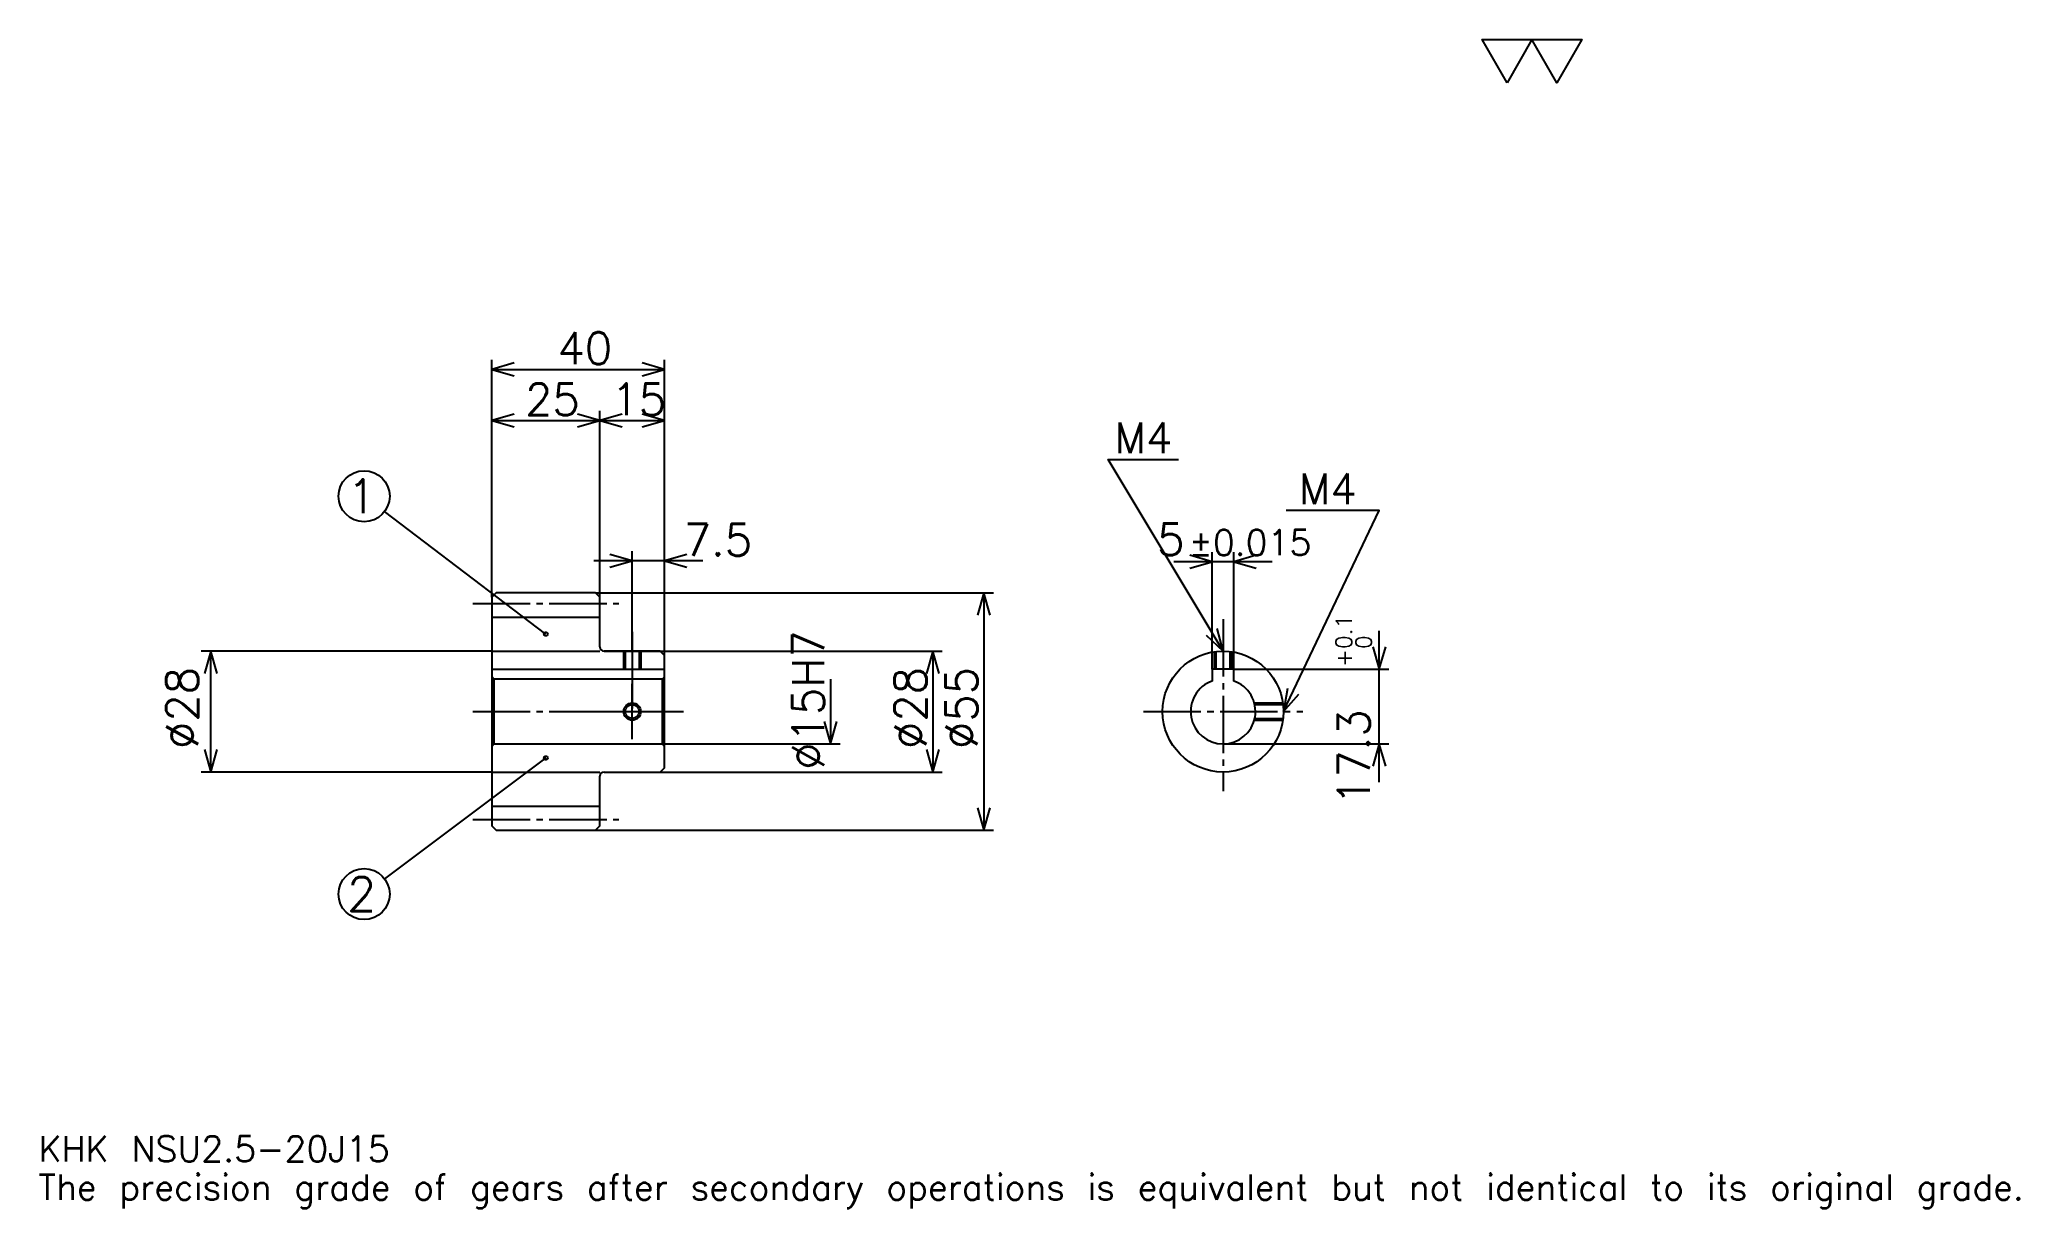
# Model space of a CAD drawing. Extents: x 15 to 473, y 5 to 276.
import ezdxf

# ---------------------------------------------------------------- set-up
doc = ezdxf.new("R2010")
doc.units = 0
doc.linetypes.add('DASHDOT', pattern=[17.739131, 13.304348, -1.478261, 1.478261, -1.478261])
doc.layers.get('0').update_dxf_attribs({"linetype": 'CONTINUOUS'})
doc.layers.add('DASHDOT', color=6, linetype='DASHDOT')
doc.styles.add('KANJI', font='TXT', dxfattribs={"bigfont": 'BIGFONT'})

msp = doc.modelspace()

# ---------------------------------------------------------------- linework, layer by layer
at = {"color": 5}
for p, q in [((119.739136, 147.978256), (119.739136, 201.934784)), ((159.739136, 147.978256), (159.739136, 201.934784)), ((119.739136, 199.717392), (159.739136, 199.717392)), ((144.739136, 147.978256), (144.739136, 190.108688)), ((119.739136, 187.891296), (144.739136, 187.891296)), ((144.739136, 187.891296), (159.739136, 187.891296)), ((132.239136, 138.415756), (94.883911, 166.768555)), ((152.239136, 147.978256), (152.239136, 157.586945)), ((286.543488, 130.278259), (286.543488, 157.391296)), ((291.543488, 130.278259), (291.543488, 157.391296)), ((168.608704, 155.369568), (143.369568, 155.369568)), ((300.413055, 155.173904), (277.67392, 155.173904)), ((119.739136, 146.978256), (119.739136, 147.978256)), ((143.739136, 147.978256), (159.739136, 147.978256)), ((144.739136, 146.978256), (144.739136, 147.978256)), ((152.239136, 134.478256), (152.239136, 147.978256)), ((152.239136, 134.478256), (152.239136, 147.978256)), ((159.739136, 147.978256), (235.869568, 147.978256)), ((159.739136, 133.478256), (159.739136, 147.978256)), ((233.652176, 147.978256), (233.652176, 92.978256)), ((325.217407, 104.108688), (325.217407, 139.147827)), ((119.739136, 134.478256), (52.478264, 134.478256)), ((54.695656, 106.478256), (54.695656, 134.478256)), ((145.739136, 134.478256), (159.739136, 134.478256)), ((159.739136, 134.478256), (224.043488, 134.478256)), ((221.826096, 134.478256), (221.826096, 106.478256)), ((291.543488, 130.278259), (327.434814, 130.278259)), ((198.17392, 127.978256), (198.17392, 112.978256)), ((159.739136, 112.978256), (200.391312, 112.978256)), ((289.043488, 112.978256), (327.434814, 112.978256)), ((119.739136, 106.478256), (52.478264, 106.478256)), ((132.239136, 109.728256), (94.906174, 81.758438)), ((145.739136, 106.478256), (159.739136, 106.478256)), ((159.739136, 106.478256), (224.043488, 106.478256)), ((143.739136, 92.978256), (159.739136, 92.978256)), ((159.739136, 92.978256), (235.869568, 92.978256))]:
    msp.add_line(p, q, dxfattribs=at)
at = {"color": 4}
for p, q in [((119.739136, 142.353256), (144.739136, 142.353256)), ((119.739136, 134.478256), (144.739136, 134.478256)), ((119.739136, 130.278259), (159.739136, 130.278259)), ((159.239136, 127.978256), (159.739136, 128.478256)), ((120.239136, 127.978256), (120.239136, 112.978256)), ((159.239136, 112.978256), (159.739136, 112.478256)), ((119.739136, 106.478256), (144.739136, 106.478256)), ((119.739136, 98.603256), (144.739136, 98.603256))]:
    msp.add_line(p, q, dxfattribs=at)
at = {"color": 7}
msp.add_lwpolyline([(354.782623, 266.086945), (349.017395, 276.079987), (372.078278, 276.079987), (366.313049, 266.086945), (360.547852, 276.079987), (354.782623, 266.086945)], dxfattribs=at)
at = {"color": 5}
for points in [[(124.913048, 201.195648), (119.739136, 199.717392), (124.913048, 198.239136)], [(154.565216, 198.239136), (159.739136, 199.717392), (154.565216, 201.195648)], [(124.913048, 189.369568), (119.739136, 187.891296), (124.913048, 186.413025)], [(139.565216, 186.413025), (144.739136, 187.891296), (139.565216, 189.369568)], [(149.913055, 189.369568), (144.739136, 187.891296), (149.913055, 186.413025)], [(154.565216, 186.413025), (159.739136, 187.891296), (154.565216, 189.369568)], [(289.043488, 134.478256), (262.434784, 178.82608), (278.695679, 178.82608)], [(303.043488, 120.478256), (325.217407, 167), (303.634766, 167)], [(147.065216, 153.891296), (152.239136, 155.369568), (147.065216, 156.847824)], [(164.913055, 156.847824), (159.739136, 155.369568), (164.913055, 153.891296)], [(281.369568, 153.695648), (286.543488, 155.173904), (281.369568, 156.652161)], [(296.717407, 156.652161), (291.543488, 155.173904), (296.717407, 153.695648)], [(235.130432, 142.804352), (233.652176, 147.978256), (232.17392, 142.804352)], [(285.113953, 138.154297), (289.043488, 134.478256), (287.649109, 139.675415)], [(56.173916, 129.304337), (54.695656, 134.478256), (53.217392, 129.304337)], [(223.304352, 129.304337), (221.826096, 134.478256), (220.347839, 129.304337)], [(323.739136, 135.452164), (325.217407, 130.278259), (326.695679, 135.452164)], [(303.935181, 125.784805), (303.043488, 120.478256), (306.604065, 124.512733)], [(196.695648, 118.152168), (198.17392, 112.978256), (199.652191, 118.152168)], [(53.217392, 111.652168), (54.695656, 106.478256), (56.173916, 111.652168)], [(220.347839, 111.652168), (221.826096, 106.478256), (223.304352, 111.652168)], [(326.695679, 107.804344), (325.217407, 112.978256), (323.739136, 107.804344)], [(232.17392, 98.152168), (233.652176, 92.978256), (235.130432, 98.152168)]]:
    msp.add_lwpolyline(points, dxfattribs=at)
at = {"color": 4}
for points in [[(144.739136, 135.478256), (144.739136, 146.978256), (143.739136, 147.978256), (120.739136, 147.978256), (119.739136, 146.978256), (119.739136, 112.478256)], [(145.739136, 106.478256), (158.739136, 106.478256), (159.739136, 107.478256), (159.739136, 133.478256), (158.739136, 134.478256), (145.739136, 134.478256)], [(150.239136, 134.478256), (150.239136, 130.278259)], [(150.619141, 134.478256), (150.619141, 130.278259)], [(153.859131, 134.478256), (153.859131, 130.278259)], [(154.239136, 134.478256), (154.239136, 130.278259)], [(287.043488, 130.278259), (287.043488, 134.334656)], [(287.423492, 130.278259), (287.423492, 134.384216)], [(290.663483, 130.278259), (290.663483, 134.384216)], [(291.043488, 130.278259), (291.043488, 134.334656)], [(119.739136, 112.478256), (120.239136, 112.978256), (159.239136, 112.978256), (159.239136, 127.978256), (120.239136, 127.978256), (119.739136, 128.478256)], [(291.543488, 127.549324), (291.543488, 130.278259), (286.543488, 130.278259), (286.543488, 127.549324)], [(296.271912, 122.478256), (302.899902, 122.478256)], [(296.366455, 122.098259), (302.949463, 122.098259)], [(296.271912, 118.478256), (302.899902, 118.478256)], [(296.366455, 118.858253), (302.949463, 118.858253)], [(119.739136, 112.478256), (119.739136, 93.978256), (120.739136, 92.978256), (143.739136, 92.978256), (144.739136, 93.978256), (144.739136, 105.478256)]]:
    msp.add_lwpolyline(points, dxfattribs=at)
at = {"color": 5}
for centre, radius in [((90.17392, 170.343475), 5.913043), ((132.239136, 138.415756), 0.443478), ((132.239136, 109.728256), 0.443478), ((90.17392, 78.213043), 5.913043)]:
    msp.add_circle(centre, radius, dxfattribs=at)
at = {"color": 4}
for centre, radius in [((289.043488, 120.478256), 14), ((152.239136, 120.478256), 1.62)]:
    msp.add_circle(centre, radius, dxfattribs=at)
at = {"color": 7}
msp.add_circle((152.239136, 120.478256), 2, dxfattribs=at)
at = {"color": 4}
for centre, radius, start, end in [((145.739136, 135.478256), 1, 180, 270), ((289.043488, 120.478256), 7.5, 109.47122094, 70.52877906), ((145.739136, 105.478256), 1, 90, 180)]:
    msp.add_arc(centre, radius, start, end, dxfattribs=at)
at = {"layer": 'DASHDOT', "color": 7}
for p, q in [((115.304352, 145.478256), (149.17392, 145.478256)), ((289.043488, 141.869568), (289.043488, 102.043472)), ((152.239136, 134.478256), (152.239136, 120.478256)), ((115.304352, 120.478256), (164.17392, 120.478256)), ((270.608704, 120.478256), (307.478271, 120.478256)), ((115.304352, 95.478256), (149.17392, 95.478256))]:
    msp.add_line(p, q, dxfattribs=at)
for points in [[(152.239136, 138.91304), (152.239136, 125.843475)], [(152.239136, 114.043472), (152.239136, 126.91304)], [(145.804352, 120.478256), (158.67392, 120.478256)]]:
    msp.add_lwpolyline(points, dxfattribs=at)

# ---------------------------------------------------------------- texts
at = {"color": 7, "style": 'KANJI'}
for s, height, p in [('40', 7.391304, (134.934784, 200.899994)), ('25', 7.391304, (127.434784, 189.073914)), ('15', 7.391304, (147.434784, 189.073914)), ('M4', 7.095652, (263.913055, 180.304352)), ('1', 7.884058, (86.231888, 166.401443)), ('M4', 7.095652, (306.591309, 168.478256)), ('7.5', 7.391304, (164.17392, 156.55217)), ('5', 7.391304, (273.786377, 156.652161)), ('%%p0.015', 5.913043, (281.102844, 156.652161)), ('2', 7.884058, (86.231888, 74.271011)), ('KHK NSU2.5-20J15', 5.913043, (14.782609, 16.26087)), ('The precision grade of gears after secondary operations is equivalent but not identical to its original grade.', 5.913043, (14.782609, 7.391304))]:
    msp.add_text(s, height=height, dxfattribs=at).set_placement(p)
for s, height, p in [('%%c15H7', 7.391304, (196.695648, 106.989128)), ('0.1', 3.695652, (318.860901, 134.95462)), ('0', 3.695652, (323.443481, 134.95462)), ('+', 3.695652, (318.860901, 130.815491)), ('%%c28', 7.391304, (51.739136, 111.793472)), ('%%c28', 7.391304, (220.347839, 111.793472)), ('%%c55', 7.391304, (232.17392, 111.793472)), ('17.3', 7.391304, (323, 98.822998))]:
    msp.add_text(s, height=height, rotation=90, dxfattribs=at).set_placement(p)

doc.saveas('drawing.dxf')
